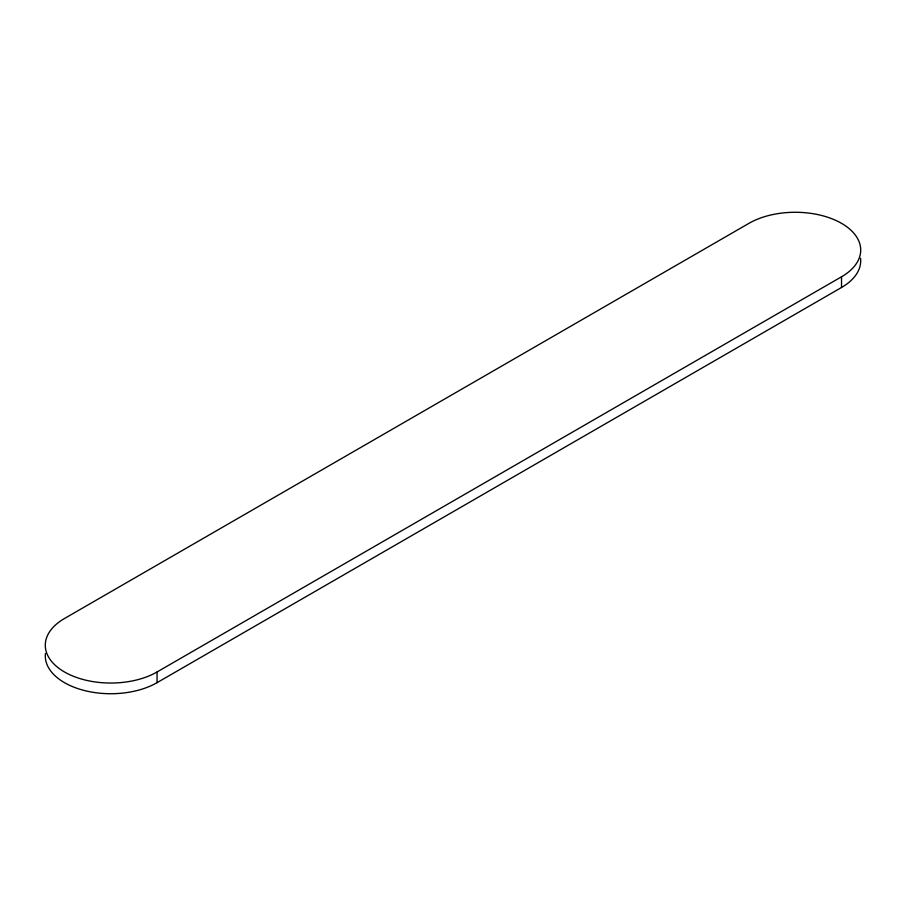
<?xml version="1.0" encoding="UTF-8"?>
<svg xmlns="http://www.w3.org/2000/svg" width="906" height="906" viewBox="0 0 906 906"><rect width="100%" height="100%" fill="white"/><g stroke="black" fill="none" stroke-linecap="round" stroke-linejoin="round"><path stroke-width="1.36" d="M157.055 671.969L841.527 276.794A65.47 37.792 0 0 0 841.527 223.34A65.47 37.792 0 0 0 748.945 223.34L64.473 618.515A65.47 37.792 0 0 0 64.473 671.969A65.47 37.792 0 0 0 157.055 671.969L157.055 682.66A65.47 37.792 0 0 1 83.76 690.361A65.47 37.792 0 0 1 45.436 653.475M157.055 682.66L841.527 287.485A65.47 37.792 0 0 0 860.564 258.301M841.527 276.794L841.527 287.485"/></g></svg>
